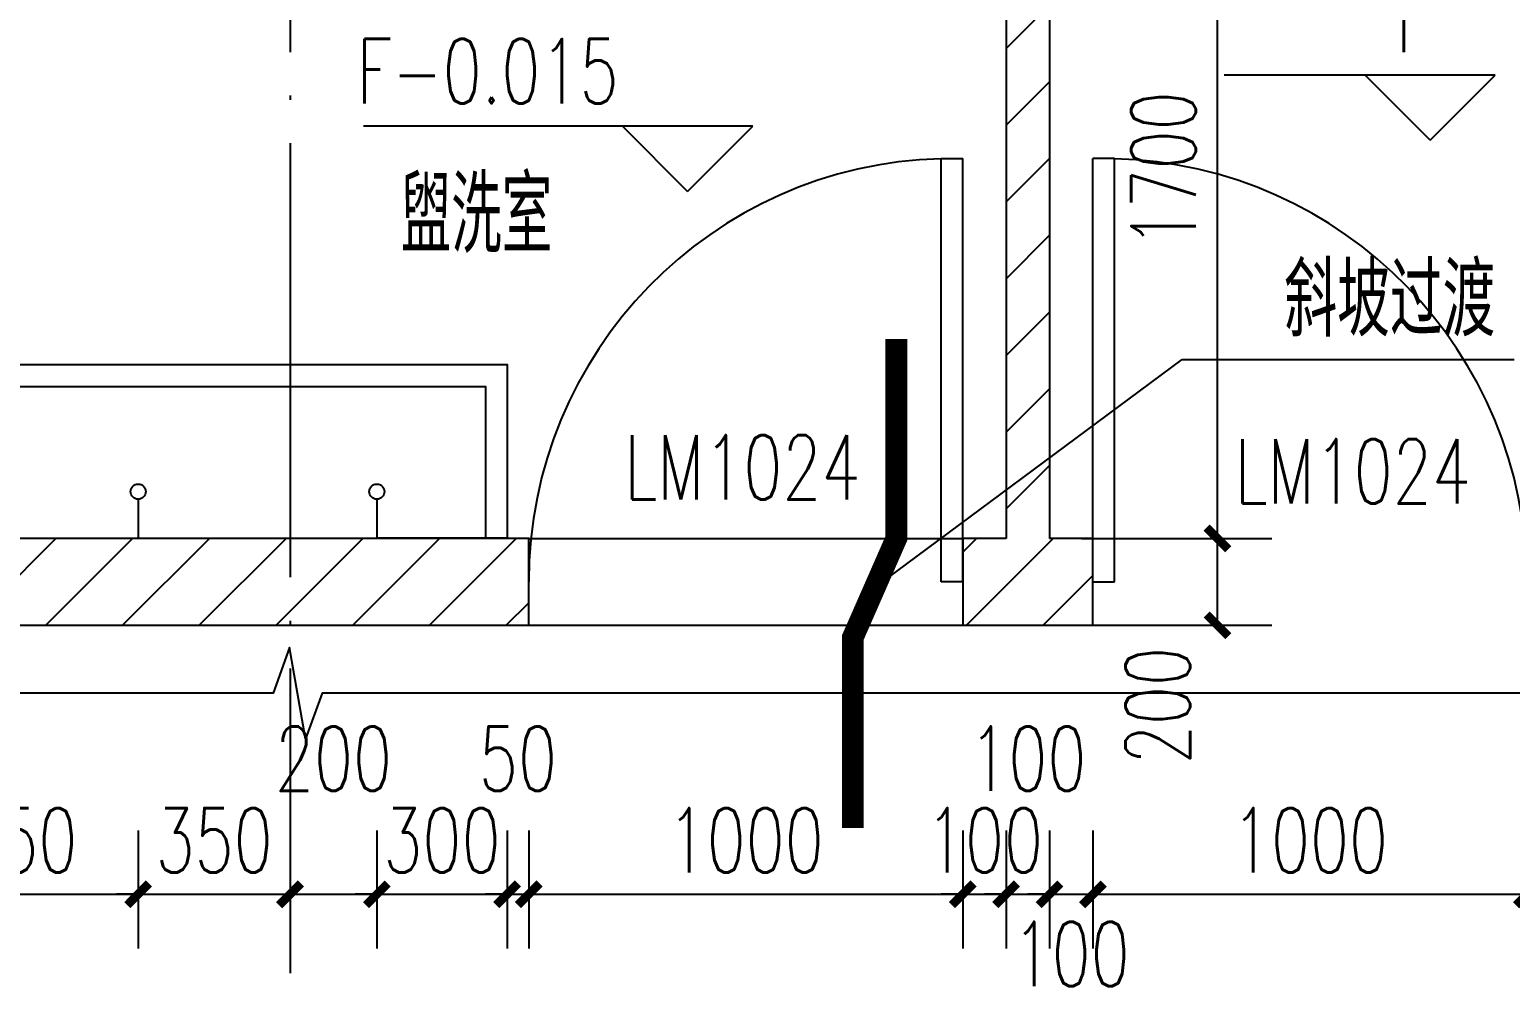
# Model space of a CAD drawing. Header units: millimetres. Extents: x -1048436 to -185795, y -983427 to 400387.
# Drawn here: x -613499 to -610087, y -718702 to -716475 of the extents above; entities that cross this region are included whole.
import ezdxf

# ---------------------------------------------------------------- set-up
doc = ezdxf.new("R2010")
doc.units = ezdxf.units.MM
doc.header["$LTSCALE"] = 500
doc.linetypes.add('DOTE', pattern=[2.42, 2, -0.2, 0.02, -0.2])
for name, color, linetype in [('PUB_DIM', 3, 'Continuous'), ('建-填充', 9, 'Continuous'), ('建-墙', 254, 'Continuous'), ('建-文字', 4, 'Continuous'), ('建-洁具', 55, 'Continuous'), ('建-符号', 13, 'Continuous'), ('建-符号-引出', 150, 'Continuous'), ('建-符号-门编号', 13, 'Continuous'), ('建-轴线', 16, 'DOTE'), ('建-门扇', 32, 'Continuous')]:
    doc.layers.add(name, color=color, linetype=linetype)
doc.styles.add('_TCH_DIM', font='SIMPLEX', dxfattribs={"bigfont": 'GBCBIG'})
doc.styles.add('_TCH_DIM_T3', font='SIMPLEX', dxfattribs={"width": 0.705882, "bigfont": 'GBCBIG'})
doc.styles.add('_TCH_WINDOW', font='SIMPLEX', dxfattribs={"height": 3.5, "bigfont": 'GBCBIG'})
doc.styles.add('XD2008', font='xd-hzs.shx', dxfattribs={"width": 0.7, "bigfont": 'xd-hztxt.shx'})
doc.dimstyles.new('_TCH_ARCH&&50', dxfattribs={"dimtxt": 148.75, "dimasz": 50, "dimexe": 125, "dimexo": 150, "dimgap": 50, "dimtad": 1, "dimdec": 0, "dimzin": 0, "dimdsep": 46, "dimtxsty": '_TCH_DIM_T3', "dimblk": 'ARCHTICK', "dimcen": 0.09, "dimclrt": 7, "dimazin": 2, "dimtfac": 1, "dimtdec": 0, "dimtix": 1, "dimtmove": 2, "dimatfit": 3, "dimldrblk": 'ARCHTICK', "dimfxl": 1, "dimtolj": 1, "dimtzin": 0, "dimarcsym": 0})
pattern_1 = [(45, (0, 89.76), (-88.388383, 88.388383), [])]

# ---------------------------------------------------------------- blocks, each defined once
blk = doc.blocks.new('A$C19C77722')
at = {"layer": '建-洁具'}
for p, q in [((3900.1, -3460), (3900.1, -3550)), ((4450.1, -3460), (4450.1, -3550))]:
    blk.add_line(p, q, dxfattribs=at)
for points in [[(1700.1, -3550), (1400.1, -3550), (1400.1, -3150), (4750.1, -3150), (4750.1, -3550), (4450.1, -3550)], [(1700.1, -3550), (1450.1, -3550), (1450.1, -3200), (4700.1, -3200), (4700.1, -3550), (4450.1, -3550)]]:
    blk.add_lwpolyline(points, dxfattribs=at)
for centre in [(3900.1, -3442.5), (4450.1, -3442.5)]:
    blk.add_circle(centre, 17.5, dxfattribs=at)
blk = doc.blocks.new('_ArchTick')
at = {"color": 0, "linetype": 'ByBlock', "const_width": 0.4}
blk.add_lwpolyline([(-0.5, -0.5), (0.5, 0.5)], dxfattribs=at)
blk = doc.blocks.new('*D2266')
at = {"layer": 'Defpoints', "color": 0, "transparency": 16777216}
for p in [(-611225.7, -717646.9), (-610762.1, -717646.9), (-611225.7, -717846.9)]:
    blk.add_point(p, dxfattribs=at)
at = {"layer": 'PUB_DIM', "color": 0, "lineweight": -2, "transparency": 16777216}
for p, q in [((-611075.7, -717646.9), (-610637.1, -717646.9)), ((-610762.1, -717846.9), (-610762.1, -717646.9)), ((-611075.7, -717846.9), (-610637.1, -717846.9))]:
    blk.add_line(p, q, dxfattribs=at)
at = {"layer": 'PUB_DIM', "color": 0, "lineweight": -2, "transparency": 16777216, "xscale": 50, "yscale": 50, "zscale": 50}
for p, rotation in [((-610762.1, -717646.9), 90), ((-610762.1, -717846.9), 270)]:
    blk.add_blockref('_ArchTick', p, dxfattribs=dict(at, rotation=rotation))
at = {"layer": 'PUB_DIM', "color": 7, "transparency": 16777216, "insert": (-610899.6, -718031.9), "char_height": 148.75, "attachment_point": 5, "rotation": 90, "style": '_TCH_DIM_T3'}
blk.add_mtext('\\A1;200', dxfattribs=at)
blk = doc.blocks.new('*D2267')
at = {"layer": 'Defpoints', "color": 0, "transparency": 16777216}
for p in [(-611225.7, -715946.9), (-610762.1, -715946.9), (-611225.7, -717646.9)]:
    blk.add_point(p, dxfattribs=at)
at = {"layer": 'PUB_DIM', "color": 0, "lineweight": -2, "transparency": 16777216}
for p, q in [((-611075.7, -715946.9), (-610637.1, -715946.9)), ((-610762.1, -717646.9), (-610762.1, -715946.9)), ((-611075.7, -717646.9), (-610637.1, -717646.9))]:
    blk.add_line(p, q, dxfattribs=at)
at = {"layer": 'PUB_DIM', "color": 0, "lineweight": -2, "transparency": 16777216, "xscale": 50, "yscale": 50, "zscale": 50}
for p, rotation in [((-610762.1, -715946.9), 90), ((-610762.1, -717646.9), 270)]:
    blk.add_blockref('_ArchTick', p, dxfattribs=dict(at, rotation=rotation))
at = {"layer": 'PUB_DIM', "color": 7, "transparency": 16777216, "insert": (-610886.5, -716796.9), "char_height": 148.75, "attachment_point": 5, "rotation": 90, "style": '_TCH_DIM_T3'}
blk.add_mtext('\\A1;1700', dxfattribs=at)
blk = doc.blocks.new('*D2387')
at = {"layer": 'Defpoints', "color": 0, "transparency": 16777216}
for p in [(-613798.9, -718169.5), (-613248.9, -718169.5), (-613248.9, -718466.6)]:
    blk.add_point(p, dxfattribs=at)
at = {"layer": 'PUB_DIM', "color": 0, "lineweight": -2, "transparency": 16777216}
for p, q in [((-613798.9, -718319.5), (-613798.9, -718591.6)), ((-613248.9, -718319.5), (-613248.9, -718591.6)), ((-613798.9, -718466.6), (-613248.9, -718466.6))]:
    blk.add_line(p, q, dxfattribs=at)
at = {"layer": 'PUB_DIM', "color": 0, "lineweight": -2, "transparency": 16777216, "xscale": 50, "yscale": 50, "zscale": 50, "rotation": 180}
blk.add_blockref('_ArchTick', (-613798.9, -718466.6), dxfattribs=at)
at = {"layer": 'PUB_DIM', "color": 0, "lineweight": -2, "transparency": 16777216, "xscale": 50, "yscale": 50, "zscale": 50}
blk.add_blockref('_ArchTick', (-613248.9, -718466.6), dxfattribs=at)
at = {"layer": 'PUB_DIM', "color": 7, "transparency": 16777216, "insert": (-613523.9, -718342.2), "char_height": 148.75, "attachment_point": 5, "style": '_TCH_DIM_T3'}
blk.add_mtext('\\A1;550', dxfattribs=at)
blk = doc.blocks.new('*D2388')
at = {"layer": 'Defpoints', "color": 0, "transparency": 16777216}
for p in [(-613248.9, -718169.5), (-612899, -718169.5), (-612899, -718466.6)]:
    blk.add_point(p, dxfattribs=at)
at = {"layer": 'PUB_DIM', "color": 0, "lineweight": -2, "transparency": 16777216}
for p, q in [((-613248.9, -718319.5), (-613248.9, -718591.6)), ((-612899, -718319.5), (-612899, -718591.6)), ((-613248.9, -718466.6), (-613298.9, -718466.6)), ((-613248.9, -718466.6), (-612899, -718466.6)), ((-612899, -718466.6), (-612849, -718466.6))]:
    blk.add_line(p, q, dxfattribs=at)
at = {"layer": 'PUB_DIM', "color": 0, "lineweight": -2, "transparency": 16777216, "xscale": 50, "yscale": 50, "zscale": 50}
blk.add_blockref('_ArchTick', (-613248.9, -718466.6), dxfattribs=at)
at = {"layer": 'PUB_DIM', "color": 0, "lineweight": -2, "transparency": 16777216, "xscale": 50, "yscale": 50, "zscale": 50, "rotation": 180}
blk.add_blockref('_ArchTick', (-612899, -718466.6), dxfattribs=at)
at = {"layer": 'PUB_DIM', "color": 7, "transparency": 16777216, "insert": (-613073.9, -718342.2), "char_height": 148.75, "attachment_point": 5, "style": '_TCH_DIM_T3'}
blk.add_mtext('\\A1;350', dxfattribs=at)
blk = doc.blocks.new('*D2389')
at = {"layer": 'Defpoints', "color": 0, "transparency": 16777216}
for p in [(-612899, -718169.5), (-612698.9, -718169.5), (-612698.9, -718466.6)]:
    blk.add_point(p, dxfattribs=at)
at = {"layer": 'PUB_DIM', "color": 0, "lineweight": -2, "transparency": 16777216}
for p, q in [((-612899, -718319.5), (-612899, -718591.6)), ((-612698.9, -718319.5), (-612698.9, -718591.6)), ((-612899, -718466.6), (-612698.9, -718466.6))]:
    blk.add_line(p, q, dxfattribs=at)
at = {"layer": 'PUB_DIM', "color": 0, "lineweight": -2, "transparency": 16777216, "xscale": 50, "yscale": 50, "zscale": 50, "rotation": 180}
blk.add_blockref('_ArchTick', (-612899, -718466.6), dxfattribs=at)
at = {"layer": 'PUB_DIM', "color": 0, "lineweight": -2, "transparency": 16777216, "xscale": 50, "yscale": 50, "zscale": 50}
blk.add_blockref('_ArchTick', (-612698.9, -718466.6), dxfattribs=at)
at = {"layer": 'PUB_DIM', "color": 7, "transparency": 16777216, "insert": (-612798.9, -718154.1), "char_height": 148.75, "attachment_point": 5, "style": '_TCH_DIM_T3'}
blk.add_mtext('\\A1;200', dxfattribs=at)
blk = doc.blocks.new('*D2390')
at = {"layer": 'Defpoints', "color": 0, "transparency": 16777216}
for p in [(-612698.9, -718169.5), (-612398.9, -718169.5), (-612398.9, -718466.6)]:
    blk.add_point(p, dxfattribs=at)
at = {"layer": 'PUB_DIM', "color": 0, "lineweight": -2, "transparency": 16777216}
for p, q in [((-612698.9, -718319.5), (-612698.9, -718591.6)), ((-612398.9, -718319.5), (-612398.9, -718591.6)), ((-612698.9, -718466.6), (-612748.9, -718466.6)), ((-612698.9, -718466.6), (-612398.9, -718466.6)), ((-612398.9, -718466.6), (-612348.9, -718466.6))]:
    blk.add_line(p, q, dxfattribs=at)
at = {"layer": 'PUB_DIM', "color": 0, "lineweight": -2, "transparency": 16777216, "xscale": 50, "yscale": 50, "zscale": 50}
blk.add_blockref('_ArchTick', (-612698.9, -718466.6), dxfattribs=at)
at = {"layer": 'PUB_DIM', "color": 0, "lineweight": -2, "transparency": 16777216, "xscale": 50, "yscale": 50, "zscale": 50, "rotation": 180}
blk.add_blockref('_ArchTick', (-612398.9, -718466.6), dxfattribs=at)
at = {"layer": 'PUB_DIM', "color": 7, "transparency": 16777216, "insert": (-612548.9, -718342.2), "char_height": 148.75, "attachment_point": 5, "style": '_TCH_DIM_T3'}
blk.add_mtext('\\A1;300', dxfattribs=at)
blk = doc.blocks.new('*D2391')
at = {"layer": 'Defpoints', "color": 0, "transparency": 16777216}
for p in [(-612398.9, -718169.5), (-612349, -718169.5), (-612349, -718466.6)]:
    blk.add_point(p, dxfattribs=at)
at = {"layer": 'PUB_DIM', "color": 0, "lineweight": -2, "transparency": 16777216}
for p, q in [((-612398.9, -718319.5), (-612398.9, -718591.6)), ((-612349, -718319.5), (-612349, -718591.6)), ((-612398.9, -718466.6), (-612448.9, -718466.6)), ((-612398.9, -718466.6), (-612349, -718466.6)), ((-612349, -718466.6), (-612299, -718466.6))]:
    blk.add_line(p, q, dxfattribs=at)
at = {"layer": 'PUB_DIM', "color": 0, "lineweight": -2, "transparency": 16777216, "xscale": 50, "yscale": 50, "zscale": 50}
blk.add_blockref('_ArchTick', (-612398.9, -718466.6), dxfattribs=at)
at = {"layer": 'PUB_DIM', "color": 0, "lineweight": -2, "transparency": 16777216, "xscale": 50, "yscale": 50, "zscale": 50, "rotation": 180}
blk.add_blockref('_ArchTick', (-612349, -718466.6), dxfattribs=at)
at = {"layer": 'PUB_DIM', "color": 7, "transparency": 16777216, "insert": (-612373.9, -718154.1), "char_height": 148.75, "attachment_point": 5, "style": '_TCH_DIM_T3'}
blk.add_mtext('\\A1;50', dxfattribs=at)
blk = doc.blocks.new('*D2392')
at = {"layer": 'Defpoints', "color": 0, "transparency": 16777216}
for p in [(-612349, -718169.5), (-611349, -718169.5), (-611349, -718466.6)]:
    blk.add_point(p, dxfattribs=at)
at = {"layer": 'PUB_DIM', "color": 0, "lineweight": -2, "transparency": 16777216}
for p, q in [((-612349, -718319.5), (-612349, -718591.6)), ((-611349, -718319.5), (-611349, -718591.6)), ((-612349, -718466.6), (-611349, -718466.6))]:
    blk.add_line(p, q, dxfattribs=at)
at = {"layer": 'PUB_DIM', "color": 0, "lineweight": -2, "transparency": 16777216, "xscale": 50, "yscale": 50, "zscale": 50, "rotation": 180}
blk.add_blockref('_ArchTick', (-612349, -718466.6), dxfattribs=at)
at = {"layer": 'PUB_DIM', "color": 0, "lineweight": -2, "transparency": 16777216, "xscale": 50, "yscale": 50, "zscale": 50}
blk.add_blockref('_ArchTick', (-611349, -718466.6), dxfattribs=at)
at = {"layer": 'PUB_DIM', "color": 7, "transparency": 16777216, "insert": (-611849, -718342.2), "char_height": 148.75, "attachment_point": 5, "style": '_TCH_DIM_T3'}
blk.add_mtext('\\A1;1000', dxfattribs=at)
blk = doc.blocks.new('*D2393')
at = {"layer": 'Defpoints', "color": 0, "transparency": 16777216}
for p in [(-611349, -718169.5), (-611249, -718169.5), (-611249, -718466.6)]:
    blk.add_point(p, dxfattribs=at)
at = {"layer": 'PUB_DIM', "color": 0, "lineweight": -2, "transparency": 16777216}
for p, q in [((-611349, -718319.5), (-611349, -718591.6)), ((-611249, -718319.5), (-611249, -718591.6)), ((-611349, -718466.6), (-611399, -718466.6)), ((-611349, -718466.6), (-611249, -718466.6)), ((-611249, -718466.6), (-611199, -718466.6))]:
    blk.add_line(p, q, dxfattribs=at)
at = {"layer": 'PUB_DIM', "color": 0, "lineweight": -2, "transparency": 16777216, "xscale": 50, "yscale": 50, "zscale": 50}
blk.add_blockref('_ArchTick', (-611349, -718466.6), dxfattribs=at)
at = {"layer": 'PUB_DIM', "color": 0, "lineweight": -2, "transparency": 16777216, "xscale": 50, "yscale": 50, "zscale": 50, "rotation": 180}
blk.add_blockref('_ArchTick', (-611249, -718466.6), dxfattribs=at)
at = {"layer": 'PUB_DIM', "color": 7, "transparency": 16777216, "insert": (-611299, -718342.2), "char_height": 148.75, "attachment_point": 5, "style": '_TCH_DIM_T3'}
blk.add_mtext('\\A1;100', dxfattribs=at)
blk = doc.blocks.new('*D2394')
at = {"layer": 'Defpoints', "color": 0, "transparency": 16777216}
for p in [(-611249, -718169.5), (-611149, -718169.5), (-611149, -718466.6)]:
    blk.add_point(p, dxfattribs=at)
at = {"layer": 'PUB_DIM', "color": 0, "lineweight": -2, "transparency": 16777216}
for p, q in [((-611249, -718319.5), (-611249, -718591.6)), ((-611149, -718319.5), (-611149, -718591.6)), ((-611249, -718466.6), (-611299, -718466.6)), ((-611249, -718466.6), (-611149, -718466.6)), ((-611149, -718466.6), (-611099, -718466.6))]:
    blk.add_line(p, q, dxfattribs=at)
at = {"layer": 'PUB_DIM', "color": 0, "lineweight": -2, "transparency": 16777216, "xscale": 50, "yscale": 50, "zscale": 50}
blk.add_blockref('_ArchTick', (-611249, -718466.6), dxfattribs=at)
at = {"layer": 'PUB_DIM', "color": 0, "lineweight": -2, "transparency": 16777216, "xscale": 50, "yscale": 50, "zscale": 50, "rotation": 180}
blk.add_blockref('_ArchTick', (-611149, -718466.6), dxfattribs=at)
at = {"layer": 'PUB_DIM', "color": 7, "transparency": 16777216, "insert": (-611199, -718154.1), "char_height": 148.75, "attachment_point": 5, "style": '_TCH_DIM_T3'}
blk.add_mtext('\\A1;100', dxfattribs=at)
blk = doc.blocks.new('*D2395')
at = {"layer": 'Defpoints', "color": 0, "transparency": 16777216}
for p in [(-611149, -718169.5), (-611049, -718169.5), (-611049, -718466.6)]:
    blk.add_point(p, dxfattribs=at)
at = {"layer": 'PUB_DIM', "color": 0, "lineweight": -2, "transparency": 16777216}
for p, q in [((-611149, -718319.5), (-611149, -718591.6)), ((-611049, -718319.5), (-611049, -718591.6)), ((-611149, -718466.6), (-611199, -718466.6)), ((-611149, -718466.6), (-611049, -718466.6)), ((-611049, -718466.6), (-610999, -718466.6))]:
    blk.add_line(p, q, dxfattribs=at)
at = {"layer": 'PUB_DIM', "color": 0, "lineweight": -2, "transparency": 16777216, "xscale": 50, "yscale": 50, "zscale": 50}
blk.add_blockref('_ArchTick', (-611149, -718466.6), dxfattribs=at)
at = {"layer": 'PUB_DIM', "color": 0, "lineweight": -2, "transparency": 16777216, "xscale": 50, "yscale": 50, "zscale": 50, "rotation": 180}
blk.add_blockref('_ArchTick', (-611049, -718466.6), dxfattribs=at)
at = {"layer": 'PUB_DIM', "color": 7, "transparency": 16777216, "insert": (-611099, -718604.1), "char_height": 148.75, "attachment_point": 5, "style": '_TCH_DIM_T3'}
blk.add_mtext('\\A1;100', dxfattribs=at)
blk = doc.blocks.new('*D2396')
at = {"layer": 'Defpoints', "color": 0, "transparency": 16777216}
for p in [(-611049, -718169.5), (-610049, -718169.5), (-610049, -718466.6)]:
    blk.add_point(p, dxfattribs=at)
at = {"layer": 'PUB_DIM', "color": 0, "lineweight": -2, "transparency": 16777216}
for p, q in [((-611049, -718319.5), (-611049, -718591.6)), ((-610049, -718319.5), (-610049, -718591.6)), ((-611049, -718466.6), (-610049, -718466.6))]:
    blk.add_line(p, q, dxfattribs=at)
at = {"layer": 'PUB_DIM', "color": 0, "lineweight": -2, "transparency": 16777216, "xscale": 50, "yscale": 50, "zscale": 50, "rotation": 180}
blk.add_blockref('_ArchTick', (-611049, -718466.6), dxfattribs=at)
at = {"layer": 'PUB_DIM', "color": 0, "lineweight": -2, "transparency": 16777216, "xscale": 50, "yscale": 50, "zscale": 50}
blk.add_blockref('_ArchTick', (-610049, -718466.6), dxfattribs=at)
at = {"layer": 'PUB_DIM', "color": 7, "transparency": 16777216, "insert": (-610549, -718342.2), "char_height": 148.75, "attachment_point": 5, "style": '_TCH_DIM_T3'}
blk.add_mtext('\\A1;1000', dxfattribs=at)

msp = doc.modelspace()

# ---------------------------------------------------------------- linework, layer by layer
at = {"layer": '建-墙'}
for p, q in [((-616798.9, -717846.9), (-612349, -717846.9)), ((-611349, -717846.9), (-611249, -717846.9)), ((-611249, -717846.9), (-611049, -717846.9))]:
    msp.add_line(p, q, dxfattribs=at)
at = {"layer": '建-符号', "const_width": 50}
msp.add_lwpolyline([(-611502, -717187.4), (-611502, -717646.9), (-611601.9, -717874.4), (-611601.9, -718313.9)], dxfattribs=at)
at = {"layer": '建-符号'}
msp.add_lwpolyline([(-608276.1, -718003.2), (-612825, -718003.2), (-612863.2, -718108.2), (-612900.2, -717898.2), (-612937.5, -718003.2), (-617486.3, -718003.2)], dxfattribs=at)
at = {"layer": '建-符号-引出', "const_width": 20}
msp.add_lwpolyline([(-611560, -717766.6, 1), (-611543.9, -717754.7, 1)], format="xyb", close=True, dxfattribs=at)
at = {"layer": '建-轴线'}
msp.add_lwpolyline([(-612899, -713106.4), (-612899, -718648.5)], dxfattribs=at)
at = {"layer": '建-门扇'}
for p, q in [((-611349, -717746.9), (-611399, -717746.9)), ((-611049, -717746.9), (-610999, -717746.9)), ((-612349, -717846.9), (-611349, -717846.9))]:
    msp.add_line(p, q, dxfattribs=at)

# ---------------------------------------------------------------- dimensions: what is measured, and where the dimension line sits
at = {"layer": 'PUB_DIM'}
for base, p1, p2, picture, middle in [((-612698.9, -718466.6), (-612899, -718169.5), (-612698.9, -718169.5), '*D2389', (-612798.9, -718154.1)), ((-612349, -718466.6), (-612398.9, -718169.5), (-612349, -718169.5), '*D2391', (-612373.9, -718154.1)), ((-611149, -718466.6), (-611249, -718169.5), (-611149, -718169.5), '*D2394', (-611199, -718154.1)), ((-611049, -718466.6), (-611149, -718169.5), (-611049, -718169.5), '*D2395', (-611099, -718604.1))]:
    dim = msp.add_linear_dim(base=base, p1=p1, p2=p2, angle=0, dimstyle='_TCH_ARCH&&50', dxfattribs=at)
    dim.commit()
    dim.dimension.update_dxf_attribs({"geometry": picture, "text_midpoint": middle, "dimtype": 129})
for p1, p2, picture, middle in [((-613798.9, -718169.5), (-613248.9, -718169.5), '*D2387', (-613523.9, -718342.2)), ((-613248.9, -718169.5), (-612899, -718169.5), '*D2388', (-613073.9, -718342.2)), ((-612698.9, -718169.5), (-612398.9, -718169.5), '*D2390', (-612548.9, -718342.2)), ((-612349, -718169.5), (-611349, -718169.5), '*D2392', (-611849, -718342.2)), ((-611349, -718169.5), (-611249, -718169.5), '*D2393', (-611299, -718342.2)), ((-611049, -718169.5), (-610049, -718169.5), '*D2396', (-610549, -718342.2))]:
    dim = msp.add_aligned_dim(p1=p1, p2=p2, distance=-297.1, dimstyle='_TCH_ARCH&&50', dxfattribs=at)
    dim.commit()
    dim.dimension.update_dxf_attribs({"geometry": picture, "text_midpoint": middle})

# ---------------------------------------------------------------- next in the draw order: block references
msp.add_blockref('A$C19C77722', (-617149, -714096.5))

# ---------------------------------------------------------------- next in the draw order: hatches: boundary and pattern name
at = {"layer": '建-填充'}
h = msp.add_hatch(dxfattribs=at)
h.set_pattern_fill('普通砖', color=256, scale=50, style=0)
h.set_pattern_definition(pattern_1)
h.paths.add_polyline_path([(-611215.7, -714896.9), (-611249, -714996.9), (-611249, -717646.9), (-611215.7, -717713.6), (-611149, -717646.9), (-611149, -714896.9)])
h = msp.add_hatch(dxfattribs=at)
h.set_pattern_fill('普通砖', color=256, scale=50, style=0)
h.set_pattern_definition(pattern_1)
h.paths.add_polyline_path([(-616798.9, -717846.9), (-612349, -717846.9), (-612349, -717646.9), (-616799, -717646.9), (-616824, -717746.9)])
h = msp.add_hatch(dxfattribs=at)
h.set_pattern_fill('普通砖', color=256, scale=50, style=0)
h.set_pattern_definition(pattern_1)
h.paths.add_polyline_path([(-611249, -717646.9), (-611349, -717646.9), (-611349, -717846.9), (-611249, -717846.9), (-611215.7, -717713.6)])
h = msp.add_hatch(dxfattribs=at)
h.set_pattern_fill('普通砖', color=256, scale=50, style=0)
h.set_pattern_definition(pattern_1)
h.paths.add_polyline_path([(-611249, -717846.9), (-611049, -717846.9), (-611049, -717646.9), (-611149, -717646.9), (-611215.7, -717713.6)])

# ---------------------------------------------------------------- next in the draw order: linework, layer by layer
at = {"layer": '建-墙'}
for p, q in [((-611149, -714896.9), (-611149, -717646.9)), ((-611249, -714996.9), (-611249, -717646.9)), ((-612349, -717646.9), (-616799, -717646.9)), ((-612349, -717846.9), (-612349, -717646.9)), ((-611249, -717646.9), (-611349, -717646.9)), ((-611349, -717646.9), (-611349, -717846.9)), ((-611049, -717646.9), (-611149, -717646.9)), ((-611049, -717846.9), (-611049, -717646.9))]:
    msp.add_line(p, q, dxfattribs=at)
at = {"layer": '建-符号'}
for p, q in [((-610121.9, -716579.6), (-610746.3, -716579.6)), ((-610271.9, -716729.6), (-610421.9, -716579.6)), ((-610271.9, -716729.6), (-610121.9, -716579.6)), ((-611833, -716697.3), (-612730, -716697.3)), ((-611983, -716847.3), (-612133, -716697.3)), ((-611983, -716847.3), (-611833, -716697.3))]:
    msp.add_line(p, q, dxfattribs=at)
at = {"layer": '建-符号-引出'}
for p, q in [((-611552, -717760.6), (-610843.7, -717234.3)), ((-610843.7, -717234.3), (-610078.8, -717234.3))]:
    msp.add_line(p, q, dxfattribs=at)
at = {"layer": '建-门扇'}
for p, q in [((-611399, -716771.9), (-611349, -716771.9)), ((-611399, -717746.9), (-611399, -716771.9)), ((-611349, -717746.9), (-611349, -716771.9)), ((-610999, -716771.9), (-611049, -716771.9)), ((-611049, -717746.9), (-611049, -716771.9)), ((-610999, -717746.9), (-610999, -716771.9)), ((-612349, -717646.9), (-611349, -717646.9))]:
    msp.add_line(p, q, dxfattribs=at)
for centre, start, end in [((-611374, -717746.9), 91.4693, 180), ((-611024, -717746.9), 360, 88.5307)]:
    msp.add_arc(centre, 975, start, end, dxfattribs=at)

# ---------------------------------------------------------------- next in the draw order: texts
at = {"layer": '建-文字'}
for s, height, style, width, p in [('F', 148.8, '_TCH_DIM', 0.705882, (-610350.3, -716527.1)), ('F-0.015', 148.75, '_TCH_DIM', 0.705882, (-612745, -716644.8)), ('盥洗室', 175, 'XD2008', 0.7, (-612643.8, -716989.2))]:
    msp.add_text(s, height=height, dxfattribs=dict(at, style=style, width=width)).set_placement(p)
at = {"layer": '建-文字', "style": '_TCH_DIM'}
msp.add_text('斜坡过渡', height=168.79, dxfattribs=at).set_placement((-610607.9, -717181.8))
at = {"layer": '建-符号-门编号', "style": '_TCH_WINDOW', "width": 0.705882}
for p in [(-612129, -717557.5), (-610722.6, -717566.6)]:
    msp.add_text('LM1024', height=148.75, dxfattribs=at).set_placement(p)

# ---------------------------------------------------------------- next in the draw order: dimensions: what is measured, and where the dimension line sits
at = {"layer": 'PUB_DIM'}
dim = msp.add_aligned_dim(p1=(-611225.7, -717646.9), p2=(-611225.7, -715946.9), distance=-463.6, dimstyle='_TCH_ARCH&&50', dxfattribs=at)
dim.commit()
dim.dimension.update_dxf_attribs({"geometry": '*D2267', "text_midpoint": (-610886.5, -716796.9)})
dim = msp.add_linear_dim(base=(-610762.1, -717646.9), p1=(-611225.7, -717846.9), p2=(-611225.7, -717646.9), angle=90, dimstyle='_TCH_ARCH&&50', dxfattribs=at)
dim.commit()
dim.dimension.update_dxf_attribs({"geometry": '*D2266', "text_midpoint": (-610899.6, -718031.9), "dimtype": 129})

doc.saveas('drawing.dxf')
